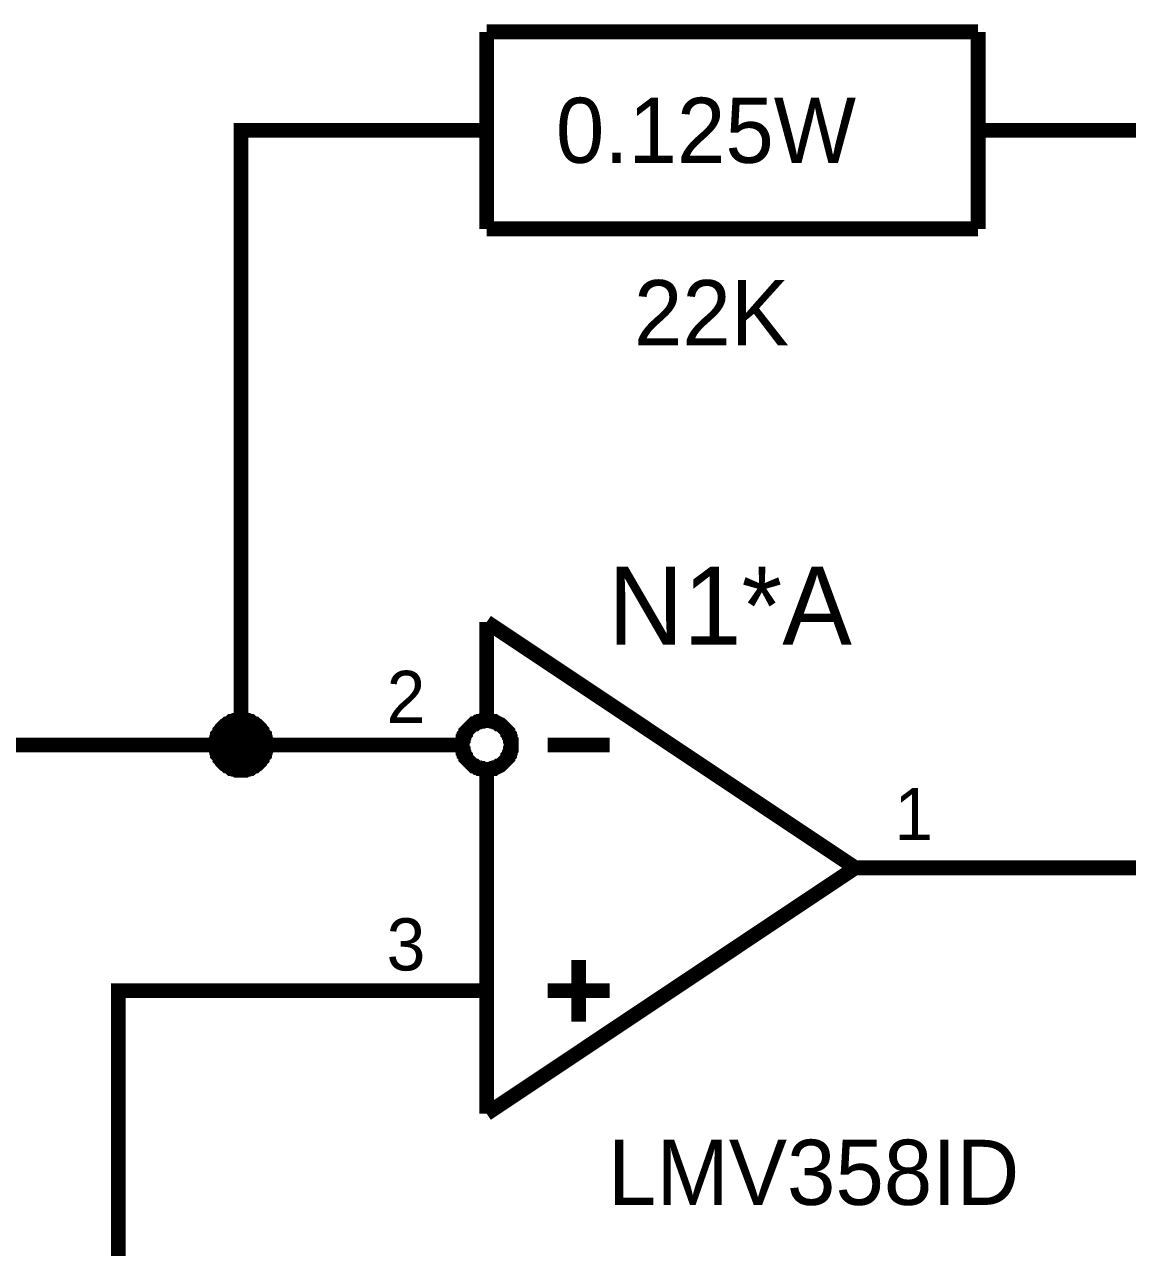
# Model space of a CAD drawing. Header units: millimetres. Extents: x 0 to 420, y 0 to 297.
# Drawn here: x 273.07 to 295.51, y 249.77 to 274.65 of the extents above; entities that cross this region are included whole.
import ezdxf

# ---------------------------------------------------------------- set-up
doc = ezdxf.new("R2010")
doc.units = ezdxf.units.MM
doc.layers.add('Sheet', color=255, linetype='Continuous')

msp = doc.modelspace()

# ---------------------------------------------------------------- linework, layer by layer
at = {"layer": 'Sheet'}
for points, const_width in [([(282.477, 274.496), (282.477, 270.489)], 0.3), ([(282.477, 274.496), (292.474, 274.496)], 0.3), ([(292.474, 274.496), (292.474, 270.489)], 0.3), ([(277.479, 259.991), (277.479, 272.493), (279.978, 272.493)], 0.3), ([(282.477, 272.493), (279.978, 272.493)], 0.3), ([(292.474, 272.493), (294.973, 272.493)], 0.3), ([(294.973, 272.493), (297.472, 272.493), (297.472, 257.491), (292.474, 257.491)], 0.3), ([(282.477, 270.489), (292.474, 270.489)], 0.3), ([(282.477, 262.491), (282.477, 260.62)], 0.3), ([(282.477, 262.491), (289.975, 257.491)], 0.3), ([(276.966, 259.991), (276.966, 260.024), (276.966, 260.041), (276.966, 260.074), (276.982, 260.09), (276.982, 260.123), (276.982, 260.14), (276.999, 260.173), (276.999, 260.19), (277.015, 260.206), (277.032, 260.239), (277.048, 260.256), (277.048, 260.272), (277.065, 260.289), (277.081, 260.322), (277.098, 260.339), (277.115, 260.355), (277.131, 260.372), (277.148, 260.388), (277.181, 260.405), (277.197, 260.421), (277.214, 260.421), (277.23, 260.438), (277.264, 260.455), (277.28, 260.471), (277.297, 260.471), (277.33, 260.488), (277.346, 260.488), (277.379, 260.488), (277.396, 260.504), (277.429, 260.504), (277.446, 260.504), (277.479, 260.504)], 0.3), ([(276.966, 259.991), (276.966, 260.024), (276.966, 260.041), (276.966, 260.074), (276.982, 260.09), (276.982, 260.123), (276.982, 260.14), (276.999, 260.173), (276.999, 260.19), (277.015, 260.206), (277.032, 260.239), (277.048, 260.256), (277.048, 260.272), (277.065, 260.289), (277.081, 260.322), (277.098, 260.339), (277.115, 260.355), (277.131, 260.372), (277.148, 260.388), (277.181, 260.405), (277.197, 260.421), (277.214, 260.421), (277.23, 260.438), (277.264, 260.455), (277.28, 260.471), (277.297, 260.471), (277.33, 260.488), (277.346, 260.488), (277.379, 260.488), (277.396, 260.504), (277.429, 260.504), (277.446, 260.504), (277.479, 260.504)], 0.3), ([(276.966, 259.991), (276.966, 260.024), (276.966, 260.041), (276.966, 260.074), (276.982, 260.09), (276.982, 260.123), (276.982, 260.14), (276.999, 260.173), (276.999, 260.19), (277.015, 260.206), (277.032, 260.239), (277.048, 260.256), (277.048, 260.272), (277.065, 260.289), (277.081, 260.322), (277.098, 260.339), (277.115, 260.355), (277.131, 260.372), (277.148, 260.388), (277.181, 260.405), (277.197, 260.421), (277.214, 260.421), (277.23, 260.438), (277.264, 260.455), (277.28, 260.471), (277.297, 260.471), (277.33, 260.488), (277.346, 260.488), (277.379, 260.488), (277.396, 260.504), (277.429, 260.504), (277.446, 260.504), (277.479, 260.504)], 0.3), ([(276.966, 259.991), (276.966, 260.024), (276.966, 260.041), (276.966, 260.074), (276.982, 260.09), (276.982, 260.123), (276.982, 260.14), (276.999, 260.173), (276.999, 260.19), (277.015, 260.206), (277.032, 260.239), (277.048, 260.256), (277.048, 260.272), (277.065, 260.289), (277.081, 260.322), (277.098, 260.339), (277.115, 260.355), (277.131, 260.372), (277.148, 260.388), (277.181, 260.405), (277.197, 260.421), (277.214, 260.421), (277.23, 260.438), (277.264, 260.455), (277.28, 260.471), (277.297, 260.471), (277.33, 260.488), (277.346, 260.488), (277.379, 260.488), (277.396, 260.504), (277.429, 260.504), (277.446, 260.504), (277.479, 260.504)], 0.3), ([(276.966, 259.991), (276.966, 260.024), (276.966, 260.041), (276.966, 260.074), (276.982, 260.09), (276.982, 260.123), (276.982, 260.14), (276.999, 260.173), (276.999, 260.19), (277.015, 260.206), (277.032, 260.239), (277.048, 260.256), (277.048, 260.272), (277.065, 260.289), (277.081, 260.322), (277.098, 260.339), (277.115, 260.355), (277.131, 260.372), (277.148, 260.388), (277.181, 260.405), (277.197, 260.421), (277.214, 260.421), (277.23, 260.438), (277.264, 260.455), (277.28, 260.471), (277.297, 260.471), (277.33, 260.488), (277.346, 260.488), (277.379, 260.488), (277.396, 260.504), (277.429, 260.504), (277.446, 260.504), (277.479, 260.504)], 0.0991), ([(276.966, 259.991), (276.966, 260.024), (276.966, 260.041), (276.966, 260.074), (276.982, 260.09), (276.982, 260.123), (276.982, 260.14), (276.999, 260.173), (276.999, 260.19), (277.015, 260.206), (277.032, 260.239), (277.048, 260.256), (277.048, 260.272), (277.065, 260.289), (277.081, 260.322), (277.098, 260.339), (277.115, 260.355), (277.131, 260.372), (277.148, 260.388), (277.181, 260.405), (277.197, 260.421), (277.214, 260.421), (277.23, 260.438), (277.264, 260.455), (277.28, 260.471), (277.297, 260.471), (277.33, 260.488), (277.346, 260.488), (277.379, 260.488), (277.396, 260.504), (277.429, 260.504), (277.446, 260.504), (277.479, 260.504)], 0.0991), ([(276.966, 259.991), (276.966, 260.024), (276.966, 260.041), (276.966, 260.074), (276.982, 260.09), (276.982, 260.123), (276.982, 260.14), (276.999, 260.173), (276.999, 260.19), (277.015, 260.206), (277.032, 260.239), (277.048, 260.256), (277.048, 260.272), (277.065, 260.289), (277.081, 260.322), (277.098, 260.339), (277.115, 260.355), (277.131, 260.372), (277.148, 260.388), (277.181, 260.405), (277.197, 260.421), (277.214, 260.421), (277.23, 260.438), (277.264, 260.455), (277.28, 260.471), (277.297, 260.471), (277.33, 260.488), (277.346, 260.488), (277.379, 260.488), (277.396, 260.504), (277.429, 260.504), (277.446, 260.504), (277.479, 260.504)], 0.0991), ([(276.966, 259.991), (276.966, 260.024), (276.966, 260.041), (276.966, 260.074), (276.982, 260.09), (276.982, 260.123), (276.982, 260.14), (276.999, 260.173), (276.999, 260.19), (277.015, 260.206), (277.032, 260.239), (277.048, 260.256), (277.048, 260.272), (277.065, 260.289), (277.081, 260.322), (277.098, 260.339), (277.115, 260.355), (277.131, 260.372), (277.148, 260.388), (277.181, 260.405), (277.197, 260.421), (277.214, 260.421), (277.23, 260.438), (277.264, 260.455), (277.28, 260.471), (277.297, 260.471), (277.33, 260.488), (277.346, 260.488), (277.379, 260.488), (277.396, 260.504), (277.429, 260.504), (277.446, 260.504), (277.479, 260.504)], 0.0991), ([(277.479, 260.504), (277.479, 260.504)], 0.3), ([(277.479, 260.504), (277.512, 260.504), (277.528, 260.504), (277.561, 260.504), (277.578, 260.488), (277.611, 260.488), (277.628, 260.488), (277.661, 260.471), (277.677, 260.471), (277.694, 260.455), (277.727, 260.438), (277.744, 260.421), (277.76, 260.421), (277.777, 260.405), (277.81, 260.388), (277.826, 260.372), (277.843, 260.355), (277.859, 260.339), (277.876, 260.322), (277.892, 260.289), (277.909, 260.272), (277.909, 260.256), (277.926, 260.239), (277.942, 260.206), (277.959, 260.19), (277.959, 260.173), (277.975, 260.14), (277.975, 260.123), (277.975, 260.09), (277.992, 260.074), (277.992, 260.041), (277.992, 260.024), (277.992, 259.991)], 0.3), ([(277.479, 260.504), (277.479, 260.504)], 0.3), ([(277.479, 260.504), (277.512, 260.504), (277.528, 260.504), (277.561, 260.504), (277.578, 260.488), (277.611, 260.488), (277.628, 260.488), (277.661, 260.471), (277.677, 260.471), (277.694, 260.455), (277.727, 260.438), (277.744, 260.421), (277.76, 260.421), (277.777, 260.405), (277.81, 260.388), (277.826, 260.372), (277.843, 260.355), (277.859, 260.339), (277.876, 260.322), (277.892, 260.289), (277.909, 260.272), (277.909, 260.256), (277.926, 260.239), (277.942, 260.206), (277.959, 260.19), (277.959, 260.173), (277.975, 260.14), (277.975, 260.123), (277.975, 260.09), (277.992, 260.074), (277.992, 260.041), (277.992, 260.024), (277.992, 259.991)], 0.3), ([(277.479, 260.504), (277.479, 260.504)], 0.3), ([(277.479, 260.504), (277.512, 260.504), (277.528, 260.504), (277.561, 260.504), (277.578, 260.488), (277.611, 260.488), (277.628, 260.488), (277.661, 260.471), (277.677, 260.471), (277.694, 260.455), (277.727, 260.438), (277.744, 260.421), (277.76, 260.421), (277.777, 260.405), (277.81, 260.388), (277.826, 260.372), (277.843, 260.355), (277.859, 260.339), (277.876, 260.322), (277.892, 260.289), (277.909, 260.272), (277.909, 260.256), (277.926, 260.239), (277.942, 260.206), (277.959, 260.19), (277.959, 260.173), (277.975, 260.14), (277.975, 260.123), (277.975, 260.09), (277.992, 260.074), (277.992, 260.041), (277.992, 260.024), (277.992, 259.991)], 0.3), ([(277.479, 260.504), (277.479, 260.504)], 0.3), ([(277.479, 260.504), (277.512, 260.504), (277.528, 260.504), (277.561, 260.504), (277.578, 260.488), (277.611, 260.488), (277.628, 260.488), (277.661, 260.471), (277.677, 260.471), (277.694, 260.455), (277.727, 260.438), (277.744, 260.421), (277.76, 260.421), (277.777, 260.405), (277.81, 260.388), (277.826, 260.372), (277.843, 260.355), (277.859, 260.339), (277.876, 260.322), (277.892, 260.289), (277.909, 260.272), (277.909, 260.256), (277.926, 260.239), (277.942, 260.206), (277.959, 260.19), (277.959, 260.173), (277.975, 260.14), (277.975, 260.123), (277.975, 260.09), (277.992, 260.074), (277.992, 260.041), (277.992, 260.024), (277.992, 259.991)], 0.3), ([(277.479, 260.504), (277.479, 260.504)], 0.0991), ([(277.479, 260.504), (277.512, 260.504), (277.528, 260.504), (277.561, 260.504), (277.578, 260.488), (277.611, 260.488), (277.628, 260.488), (277.661, 260.471), (277.677, 260.471), (277.694, 260.455), (277.727, 260.438), (277.744, 260.421), (277.76, 260.421), (277.777, 260.405), (277.81, 260.388), (277.826, 260.372), (277.843, 260.355), (277.859, 260.339), (277.876, 260.322), (277.892, 260.289), (277.909, 260.272), (277.909, 260.256), (277.926, 260.239), (277.942, 260.206), (277.959, 260.19), (277.959, 260.173), (277.975, 260.14), (277.975, 260.123), (277.975, 260.09), (277.992, 260.074), (277.992, 260.041), (277.992, 260.024), (277.992, 259.991)], 0.0991), ([(277.479, 260.504), (277.479, 260.504)], 0.0991), ([(277.479, 260.504), (277.512, 260.504), (277.528, 260.504), (277.561, 260.504), (277.578, 260.488), (277.611, 260.488), (277.628, 260.488), (277.661, 260.471), (277.677, 260.471), (277.694, 260.455), (277.727, 260.438), (277.744, 260.421), (277.76, 260.421), (277.777, 260.405), (277.81, 260.388), (277.826, 260.372), (277.843, 260.355), (277.859, 260.339), (277.876, 260.322), (277.892, 260.289), (277.909, 260.272), (277.909, 260.256), (277.926, 260.239), (277.942, 260.206), (277.959, 260.19), (277.959, 260.173), (277.975, 260.14), (277.975, 260.123), (277.975, 260.09), (277.992, 260.074), (277.992, 260.041), (277.992, 260.024), (277.992, 259.991)], 0.0991), ([(277.479, 260.504), (277.479, 260.504)], 0.0991), ([(277.479, 260.504), (277.512, 260.504), (277.528, 260.504), (277.561, 260.504), (277.578, 260.488), (277.611, 260.488), (277.628, 260.488), (277.661, 260.471), (277.677, 260.471), (277.694, 260.455), (277.727, 260.438), (277.744, 260.421), (277.76, 260.421), (277.777, 260.405), (277.81, 260.388), (277.826, 260.372), (277.843, 260.355), (277.859, 260.339), (277.876, 260.322), (277.892, 260.289), (277.909, 260.272), (277.909, 260.256), (277.926, 260.239), (277.942, 260.206), (277.959, 260.19), (277.959, 260.173), (277.975, 260.14), (277.975, 260.123), (277.975, 260.09), (277.992, 260.074), (277.992, 260.041), (277.992, 260.024), (277.992, 259.991)], 0.0991), ([(277.479, 260.504), (277.479, 260.504)], 0.0991), ([(277.479, 260.504), (277.512, 260.504), (277.528, 260.504), (277.561, 260.504), (277.578, 260.488), (277.611, 260.488), (277.628, 260.488), (277.661, 260.471), (277.677, 260.471), (277.694, 260.455), (277.727, 260.438), (277.744, 260.421), (277.76, 260.421), (277.777, 260.405), (277.81, 260.388), (277.826, 260.372), (277.843, 260.355), (277.859, 260.339), (277.876, 260.322), (277.892, 260.289), (277.909, 260.272), (277.909, 260.256), (277.926, 260.239), (277.942, 260.206), (277.959, 260.19), (277.959, 260.173), (277.975, 260.14), (277.975, 260.123), (277.975, 260.09), (277.992, 260.074), (277.992, 260.041), (277.992, 260.024), (277.992, 259.991)], 0.0991), ([(281.981, 259.991), (281.981, 260.024), (281.981, 260.041), (281.981, 260.074), (281.997, 260.09), (281.997, 260.123), (281.997, 260.14), (282.014, 260.157), (282.014, 260.19), (282.03, 260.206), (282.047, 260.223), (282.047, 260.256), (282.063, 260.272), (282.08, 260.289), (282.096, 260.306), (282.113, 260.322), (282.13, 260.339), (282.146, 260.355), (282.163, 260.372), (282.179, 260.388), (282.196, 260.405), (282.212, 260.421), (282.245, 260.421), (282.262, 260.438), (282.279, 260.455), (282.312, 260.455), (282.328, 260.471), (282.345, 260.471), (282.378, 260.471), (282.394, 260.488), (282.427, 260.488), (282.444, 260.488), (282.477, 260.488)], 0.3), ([(282.477, 260.488), (282.444, 260.488), (282.427, 260.488), (282.394, 260.488), (282.378, 260.471), (282.345, 260.471), (282.328, 260.471), (282.312, 260.455), (282.279, 260.455), (282.262, 260.438), (282.245, 260.421), (282.212, 260.421), (282.196, 260.405), (282.179, 260.388), (282.163, 260.372), (282.146, 260.355), (282.13, 260.339), (282.113, 260.322), (282.096, 260.306), (282.08, 260.289), (282.063, 260.272), (282.047, 260.256), (282.047, 260.223), (282.03, 260.206), (282.014, 260.19), (282.014, 260.157), (281.997, 260.14), (281.997, 260.123), (281.997, 260.09), (281.981, 260.074), (281.981, 260.041), (281.981, 260.024), (281.981, 259.991)], 0.3), ([(282.477, 260.488), (282.494, 260.488), (282.527, 260.488), (282.543, 260.488), (282.576, 260.471), (282.593, 260.471), (282.626, 260.471), (282.643, 260.455), (282.659, 260.455), (282.692, 260.438), (282.709, 260.421), (282.725, 260.421), (282.759, 260.405), (282.775, 260.388), (282.792, 260.372), (282.808, 260.355), (282.825, 260.339), (282.841, 260.322), (282.858, 260.306), (282.874, 260.289), (282.891, 260.272), (282.907, 260.256), (282.907, 260.223), (282.924, 260.206), (282.941, 260.19), (282.941, 260.157), (282.957, 260.14), (282.957, 260.123), (282.957, 260.09), (282.974, 260.074), (282.974, 260.041), (282.974, 260.024), (282.974, 259.991)], 0.3), ([(282.974, 259.991), (282.974, 260.024), (282.974, 260.041), (282.974, 260.074), (282.957, 260.09), (282.957, 260.123), (282.957, 260.14), (282.941, 260.157), (282.941, 260.19), (282.924, 260.206), (282.907, 260.223), (282.907, 260.256), (282.891, 260.272), (282.874, 260.289), (282.858, 260.306), (282.841, 260.322), (282.825, 260.339), (282.808, 260.355), (282.792, 260.372), (282.775, 260.388), (282.759, 260.405), (282.725, 260.421), (282.709, 260.421), (282.692, 260.438), (282.659, 260.455), (282.643, 260.455), (282.626, 260.471), (282.593, 260.471), (282.576, 260.471), (282.543, 260.488), (282.527, 260.488), (282.494, 260.488), (282.477, 260.488)], 0.3), ([(259.984, 259.991), (277.479, 259.991), (279.978, 259.991)], 0.3), ([(277.479, 259.478), (277.446, 259.478), (277.429, 259.478), (277.396, 259.478), (277.379, 259.494), (277.346, 259.494), (277.33, 259.494), (277.297, 259.511), (277.28, 259.511), (277.264, 259.527), (277.23, 259.544), (277.214, 259.56), (277.197, 259.56), (277.181, 259.577), (277.148, 259.593), (277.131, 259.61), (277.115, 259.627), (277.098, 259.643), (277.081, 259.66), (277.065, 259.693), (277.048, 259.709), (277.048, 259.726), (277.032, 259.743), (277.015, 259.776), (276.999, 259.792), (276.999, 259.809), (276.982, 259.842), (276.982, 259.858), (276.982, 259.892), (276.966, 259.908), (276.966, 259.941), (276.966, 259.958), (276.966, 259.991)], 0.3), ([(276.966, 259.991), (276.966, 259.991)], 0.3), ([(277.479, 259.478), (277.446, 259.478), (277.429, 259.478), (277.396, 259.478), (277.379, 259.494), (277.346, 259.494), (277.33, 259.494), (277.297, 259.511), (277.28, 259.511), (277.264, 259.527), (277.23, 259.544), (277.214, 259.56), (277.197, 259.56), (277.181, 259.577), (277.148, 259.593), (277.131, 259.61), (277.115, 259.627), (277.098, 259.643), (277.081, 259.66), (277.065, 259.693), (277.048, 259.709), (277.048, 259.726), (277.032, 259.743), (277.015, 259.776), (276.999, 259.792), (276.999, 259.809), (276.982, 259.842), (276.982, 259.858), (276.982, 259.892), (276.966, 259.908), (276.966, 259.941), (276.966, 259.958), (276.966, 259.991)], 0.3), ([(276.966, 259.991), (276.966, 259.991)], 0.3), ([(277.479, 259.478), (277.446, 259.478), (277.429, 259.478), (277.396, 259.478), (277.379, 259.494), (277.346, 259.494), (277.33, 259.494), (277.297, 259.511), (277.28, 259.511), (277.264, 259.527), (277.23, 259.544), (277.214, 259.56), (277.197, 259.56), (277.181, 259.577), (277.148, 259.593), (277.131, 259.61), (277.115, 259.627), (277.098, 259.643), (277.081, 259.66), (277.065, 259.693), (277.048, 259.709), (277.048, 259.726), (277.032, 259.743), (277.015, 259.776), (276.999, 259.792), (276.999, 259.809), (276.982, 259.842), (276.982, 259.858), (276.982, 259.892), (276.966, 259.908), (276.966, 259.941), (276.966, 259.958), (276.966, 259.991)], 0.3), ([(276.966, 259.991), (276.966, 259.991)], 0.3), ([(277.479, 259.478), (277.446, 259.478), (277.429, 259.478), (277.396, 259.478), (277.379, 259.494), (277.346, 259.494), (277.33, 259.494), (277.297, 259.511), (277.28, 259.511), (277.264, 259.527), (277.23, 259.544), (277.214, 259.56), (277.197, 259.56), (277.181, 259.577), (277.148, 259.593), (277.131, 259.61), (277.115, 259.627), (277.098, 259.643), (277.081, 259.66), (277.065, 259.693), (277.048, 259.709), (277.048, 259.726), (277.032, 259.743), (277.015, 259.776), (276.999, 259.792), (276.999, 259.809), (276.982, 259.842), (276.982, 259.858), (276.982, 259.892), (276.966, 259.908), (276.966, 259.941), (276.966, 259.958), (276.966, 259.991)], 0.3), ([(276.966, 259.991), (276.966, 259.991)], 0.3), ([(277.479, 259.478), (277.446, 259.478), (277.429, 259.478), (277.396, 259.478), (277.379, 259.494), (277.346, 259.494), (277.33, 259.494), (277.297, 259.511), (277.28, 259.511), (277.264, 259.527), (277.23, 259.544), (277.214, 259.56), (277.197, 259.56), (277.181, 259.577), (277.148, 259.593), (277.131, 259.61), (277.115, 259.627), (277.098, 259.643), (277.081, 259.66), (277.065, 259.693), (277.048, 259.709), (277.048, 259.726), (277.032, 259.743), (277.015, 259.776), (276.999, 259.792), (276.999, 259.809), (276.982, 259.842), (276.982, 259.858), (276.982, 259.892), (276.966, 259.908), (276.966, 259.941), (276.966, 259.958), (276.966, 259.991)], 0.0991), ([(276.966, 259.991), (276.966, 259.991)], 0.0991), ([(277.479, 259.478), (277.446, 259.478), (277.429, 259.478), (277.396, 259.478), (277.379, 259.494), (277.346, 259.494), (277.33, 259.494), (277.297, 259.511), (277.28, 259.511), (277.264, 259.527), (277.23, 259.544), (277.214, 259.56), (277.197, 259.56), (277.181, 259.577), (277.148, 259.593), (277.131, 259.61), (277.115, 259.627), (277.098, 259.643), (277.081, 259.66), (277.065, 259.693), (277.048, 259.709), (277.048, 259.726), (277.032, 259.743), (277.015, 259.776), (276.999, 259.792), (276.999, 259.809), (276.982, 259.842), (276.982, 259.858), (276.982, 259.892), (276.966, 259.908), (276.966, 259.941), (276.966, 259.958), (276.966, 259.991)], 0.0991), ([(276.966, 259.991), (276.966, 259.991)], 0.0991), ([(277.479, 259.478), (277.446, 259.478), (277.429, 259.478), (277.396, 259.478), (277.379, 259.494), (277.346, 259.494), (277.33, 259.494), (277.297, 259.511), (277.28, 259.511), (277.264, 259.527), (277.23, 259.544), (277.214, 259.56), (277.197, 259.56), (277.181, 259.577), (277.148, 259.593), (277.131, 259.61), (277.115, 259.627), (277.098, 259.643), (277.081, 259.66), (277.065, 259.693), (277.048, 259.709), (277.048, 259.726), (277.032, 259.743), (277.015, 259.776), (276.999, 259.792), (276.999, 259.809), (276.982, 259.842), (276.982, 259.858), (276.982, 259.892), (276.966, 259.908), (276.966, 259.941), (276.966, 259.958), (276.966, 259.991)], 0.0991), ([(276.966, 259.991), (276.966, 259.991)], 0.0991), ([(277.479, 259.478), (277.446, 259.478), (277.429, 259.478), (277.396, 259.478), (277.379, 259.494), (277.346, 259.494), (277.33, 259.494), (277.297, 259.511), (277.28, 259.511), (277.264, 259.527), (277.23, 259.544), (277.214, 259.56), (277.197, 259.56), (277.181, 259.577), (277.148, 259.593), (277.131, 259.61), (277.115, 259.627), (277.098, 259.643), (277.081, 259.66), (277.065, 259.693), (277.048, 259.709), (277.048, 259.726), (277.032, 259.743), (277.015, 259.776), (276.999, 259.792), (276.999, 259.809), (276.982, 259.842), (276.982, 259.858), (276.982, 259.892), (276.966, 259.908), (276.966, 259.941), (276.966, 259.958), (276.966, 259.991)], 0.0991), ([(276.966, 259.991), (276.966, 259.991)], 0.0991), ([(277.992, 259.991), (277.992, 259.958), (277.992, 259.941), (277.992, 259.908), (277.975, 259.892), (277.975, 259.858), (277.975, 259.842), (277.959, 259.809), (277.959, 259.792), (277.942, 259.776), (277.926, 259.743), (277.909, 259.726), (277.909, 259.709), (277.892, 259.693), (277.876, 259.66), (277.859, 259.643), (277.843, 259.627), (277.826, 259.61), (277.81, 259.593), (277.777, 259.577), (277.76, 259.56), (277.744, 259.56), (277.727, 259.544), (277.694, 259.527), (277.677, 259.511), (277.661, 259.511), (277.628, 259.494), (277.611, 259.494), (277.578, 259.494), (277.561, 259.478), (277.528, 259.478), (277.512, 259.478), (277.479, 259.478)], 0.3), ([(277.992, 259.991), (277.992, 259.958), (277.992, 259.941), (277.992, 259.908), (277.975, 259.892), (277.975, 259.858), (277.975, 259.842), (277.959, 259.809), (277.959, 259.792), (277.942, 259.776), (277.926, 259.743), (277.909, 259.726), (277.909, 259.709), (277.892, 259.693), (277.876, 259.66), (277.859, 259.643), (277.843, 259.627), (277.826, 259.61), (277.81, 259.593), (277.777, 259.577), (277.76, 259.56), (277.744, 259.56), (277.727, 259.544), (277.694, 259.527), (277.677, 259.511), (277.661, 259.511), (277.628, 259.494), (277.611, 259.494), (277.578, 259.494), (277.561, 259.478), (277.528, 259.478), (277.512, 259.478), (277.479, 259.478)], 0.3), ([(277.992, 259.991), (277.992, 259.958), (277.992, 259.941), (277.992, 259.908), (277.975, 259.892), (277.975, 259.858), (277.975, 259.842), (277.959, 259.809), (277.959, 259.792), (277.942, 259.776), (277.926, 259.743), (277.909, 259.726), (277.909, 259.709), (277.892, 259.693), (277.876, 259.66), (277.859, 259.643), (277.843, 259.627), (277.826, 259.61), (277.81, 259.593), (277.777, 259.577), (277.76, 259.56), (277.744, 259.56), (277.727, 259.544), (277.694, 259.527), (277.677, 259.511), (277.661, 259.511), (277.628, 259.494), (277.611, 259.494), (277.578, 259.494), (277.561, 259.478), (277.528, 259.478), (277.512, 259.478), (277.479, 259.478)], 0.3), ([(277.992, 259.991), (277.992, 259.958), (277.992, 259.941), (277.992, 259.908), (277.975, 259.892), (277.975, 259.858), (277.975, 259.842), (277.959, 259.809), (277.959, 259.792), (277.942, 259.776), (277.926, 259.743), (277.909, 259.726), (277.909, 259.709), (277.892, 259.693), (277.876, 259.66), (277.859, 259.643), (277.843, 259.627), (277.826, 259.61), (277.81, 259.593), (277.777, 259.577), (277.76, 259.56), (277.744, 259.56), (277.727, 259.544), (277.694, 259.527), (277.677, 259.511), (277.661, 259.511), (277.628, 259.494), (277.611, 259.494), (277.578, 259.494), (277.561, 259.478), (277.528, 259.478), (277.512, 259.478), (277.479, 259.478)], 0.3), ([(277.992, 259.991), (277.992, 259.958), (277.992, 259.941), (277.992, 259.908), (277.975, 259.892), (277.975, 259.858), (277.975, 259.842), (277.959, 259.809), (277.959, 259.792), (277.942, 259.776), (277.926, 259.743), (277.909, 259.726), (277.909, 259.709), (277.892, 259.693), (277.876, 259.66), (277.859, 259.643), (277.843, 259.627), (277.826, 259.61), (277.81, 259.593), (277.777, 259.577), (277.76, 259.56), (277.744, 259.56), (277.727, 259.544), (277.694, 259.527), (277.677, 259.511), (277.661, 259.511), (277.628, 259.494), (277.611, 259.494), (277.578, 259.494), (277.561, 259.478), (277.528, 259.478), (277.512, 259.478), (277.479, 259.478)], 0.0991), ([(277.992, 259.991), (277.992, 259.958), (277.992, 259.941), (277.992, 259.908), (277.975, 259.892), (277.975, 259.858), (277.975, 259.842), (277.959, 259.809), (277.959, 259.792), (277.942, 259.776), (277.926, 259.743), (277.909, 259.726), (277.909, 259.709), (277.892, 259.693), (277.876, 259.66), (277.859, 259.643), (277.843, 259.627), (277.826, 259.61), (277.81, 259.593), (277.777, 259.577), (277.76, 259.56), (277.744, 259.56), (277.727, 259.544), (277.694, 259.527), (277.677, 259.511), (277.661, 259.511), (277.628, 259.494), (277.611, 259.494), (277.578, 259.494), (277.561, 259.478), (277.528, 259.478), (277.512, 259.478), (277.479, 259.478)], 0.0991), ([(277.992, 259.991), (277.992, 259.958), (277.992, 259.941), (277.992, 259.908), (277.975, 259.892), (277.975, 259.858), (277.975, 259.842), (277.959, 259.809), (277.959, 259.792), (277.942, 259.776), (277.926, 259.743), (277.909, 259.726), (277.909, 259.709), (277.892, 259.693), (277.876, 259.66), (277.859, 259.643), (277.843, 259.627), (277.826, 259.61), (277.81, 259.593), (277.777, 259.577), (277.76, 259.56), (277.744, 259.56), (277.727, 259.544), (277.694, 259.527), (277.677, 259.511), (277.661, 259.511), (277.628, 259.494), (277.611, 259.494), (277.578, 259.494), (277.561, 259.478), (277.528, 259.478), (277.512, 259.478), (277.479, 259.478)], 0.0991), ([(277.992, 259.991), (277.992, 259.958), (277.992, 259.941), (277.992, 259.908), (277.975, 259.892), (277.975, 259.858), (277.975, 259.842), (277.959, 259.809), (277.959, 259.792), (277.942, 259.776), (277.926, 259.743), (277.909, 259.726), (277.909, 259.709), (277.892, 259.693), (277.876, 259.66), (277.859, 259.643), (277.843, 259.627), (277.826, 259.61), (277.81, 259.593), (277.777, 259.577), (277.76, 259.56), (277.744, 259.56), (277.727, 259.544), (277.694, 259.527), (277.677, 259.511), (277.661, 259.511), (277.628, 259.494), (277.611, 259.494), (277.578, 259.494), (277.561, 259.478), (277.528, 259.478), (277.512, 259.478), (277.479, 259.478)], 0.0991), ([(277.992, 259.991), (277.992, 259.991), (277.992, 259.991), (277.992, 259.991), (277.992, 259.991), (277.992, 259.991), (277.992, 259.991), (277.992, 259.991), (277.992, 259.991), (277.992, 259.991), (277.992, 259.991), (277.992, 259.991), (277.992, 259.991), (277.992, 259.991), (277.992, 259.991), (277.992, 259.991), (277.992, 259.991), (277.992, 259.991), (277.992, 259.991), (277.992, 259.991), (277.992, 259.991), (277.992, 259.991), (277.992, 259.991), (277.992, 259.991), (277.992, 259.991), (277.992, 259.991), (277.992, 259.991), (277.992, 259.991), (277.992, 259.991), (277.992, 259.991), (277.992, 259.991), (277.992, 259.991), (277.992, 259.991)], 0.3), ([(277.992, 259.991), (277.992, 259.991)], 0.3), ([(277.992, 259.991), (277.992, 259.991), (277.992, 259.991), (277.992, 259.991), (277.992, 259.991), (277.992, 259.991), (277.992, 259.991), (277.992, 259.991), (277.992, 259.991), (277.992, 259.991), (277.992, 259.991), (277.992, 259.991), (277.992, 259.991), (277.992, 259.991), (277.992, 259.991), (277.992, 259.991), (277.992, 259.991), (277.992, 259.991), (277.992, 259.991), (277.992, 259.991), (277.992, 259.991), (277.992, 259.991), (277.992, 259.991), (277.992, 259.991), (277.992, 259.991), (277.992, 259.991), (277.992, 259.991), (277.992, 259.991), (277.992, 259.991), (277.992, 259.991), (277.992, 259.991), (277.992, 259.991), (277.992, 259.991)], 0.3), ([(277.992, 259.991), (277.992, 259.991)], 0.3), ([(277.992, 259.991), (277.992, 259.991), (277.992, 259.991), (277.992, 259.991), (277.992, 259.991), (277.992, 259.991), (277.992, 259.991), (277.992, 259.991), (277.992, 259.991), (277.992, 259.991), (277.992, 259.991), (277.992, 259.991), (277.992, 259.991), (277.992, 259.991), (277.992, 259.991), (277.992, 259.991), (277.992, 259.991), (277.992, 259.991), (277.992, 259.991), (277.992, 259.991), (277.992, 259.991), (277.992, 259.991), (277.992, 259.991), (277.992, 259.991), (277.992, 259.991), (277.992, 259.991), (277.992, 259.991), (277.992, 259.991), (277.992, 259.991), (277.992, 259.991), (277.992, 259.991), (277.992, 259.991), (277.992, 259.991)], 0.3), ([(277.992, 259.991), (277.992, 259.991)], 0.3), ([(277.992, 259.991), (277.992, 259.991), (277.992, 259.991), (277.992, 259.991), (277.992, 259.991), (277.992, 259.991), (277.992, 259.991), (277.992, 259.991), (277.992, 259.991), (277.992, 259.991), (277.992, 259.991), (277.992, 259.991), (277.992, 259.991), (277.992, 259.991), (277.992, 259.991), (277.992, 259.991), (277.992, 259.991), (277.992, 259.991), (277.992, 259.991), (277.992, 259.991), (277.992, 259.991), (277.992, 259.991), (277.992, 259.991), (277.992, 259.991), (277.992, 259.991), (277.992, 259.991), (277.992, 259.991), (277.992, 259.991), (277.992, 259.991), (277.992, 259.991), (277.992, 259.991), (277.992, 259.991), (277.992, 259.991)], 0.3), ([(277.992, 259.991), (277.992, 259.991)], 0.3), ([(277.992, 259.991), (277.992, 259.991), (277.992, 259.991), (277.992, 259.991), (277.992, 259.991), (277.992, 259.991), (277.992, 259.991), (277.992, 259.991), (277.992, 259.991), (277.992, 259.991), (277.992, 259.991), (277.992, 259.991), (277.992, 259.991), (277.992, 259.991), (277.992, 259.991), (277.992, 259.991), (277.992, 259.991), (277.992, 259.991), (277.992, 259.991), (277.992, 259.991), (277.992, 259.991), (277.992, 259.991), (277.992, 259.991), (277.992, 259.991), (277.992, 259.991), (277.992, 259.991), (277.992, 259.991), (277.992, 259.991), (277.992, 259.991), (277.992, 259.991), (277.992, 259.991), (277.992, 259.991), (277.992, 259.991)], 0.0991), ([(277.992, 259.991), (277.992, 259.991)], 0.0991), ([(277.992, 259.991), (277.992, 259.991), (277.992, 259.991), (277.992, 259.991), (277.992, 259.991), (277.992, 259.991), (277.992, 259.991), (277.992, 259.991), (277.992, 259.991), (277.992, 259.991), (277.992, 259.991), (277.992, 259.991), (277.992, 259.991), (277.992, 259.991), (277.992, 259.991), (277.992, 259.991), (277.992, 259.991), (277.992, 259.991), (277.992, 259.991), (277.992, 259.991), (277.992, 259.991), (277.992, 259.991), (277.992, 259.991), (277.992, 259.991), (277.992, 259.991), (277.992, 259.991), (277.992, 259.991), (277.992, 259.991), (277.992, 259.991), (277.992, 259.991), (277.992, 259.991), (277.992, 259.991), (277.992, 259.991)], 0.0991), ([(277.992, 259.991), (277.992, 259.991)], 0.0991), ([(277.992, 259.991), (277.992, 259.991), (277.992, 259.991), (277.992, 259.991), (277.992, 259.991), (277.992, 259.991), (277.992, 259.991), (277.992, 259.991), (277.992, 259.991), (277.992, 259.991), (277.992, 259.991), (277.992, 259.991), (277.992, 259.991), (277.992, 259.991), (277.992, 259.991), (277.992, 259.991), (277.992, 259.991), (277.992, 259.991), (277.992, 259.991), (277.992, 259.991), (277.992, 259.991), (277.992, 259.991), (277.992, 259.991), (277.992, 259.991), (277.992, 259.991), (277.992, 259.991), (277.992, 259.991), (277.992, 259.991), (277.992, 259.991), (277.992, 259.991), (277.992, 259.991), (277.992, 259.991), (277.992, 259.991)], 0.0991), ([(277.992, 259.991), (277.992, 259.991)], 0.0991), ([(277.992, 259.991), (277.992, 259.991), (277.992, 259.991), (277.992, 259.991), (277.992, 259.991), (277.992, 259.991), (277.992, 259.991), (277.992, 259.991), (277.992, 259.991), (277.992, 259.991), (277.992, 259.991), (277.992, 259.991), (277.992, 259.991), (277.992, 259.991), (277.992, 259.991), (277.992, 259.991), (277.992, 259.991), (277.992, 259.991), (277.992, 259.991), (277.992, 259.991), (277.992, 259.991), (277.992, 259.991), (277.992, 259.991), (277.992, 259.991), (277.992, 259.991), (277.992, 259.991), (277.992, 259.991), (277.992, 259.991), (277.992, 259.991), (277.992, 259.991), (277.992, 259.991), (277.992, 259.991), (277.992, 259.991)], 0.0991), ([(277.992, 259.991), (277.992, 259.991)], 0.0991), ([(281.981, 259.991), (279.978, 259.991)], 0.3), ([(282.477, 259.494), (282.444, 259.494), (282.427, 259.494), (282.394, 259.494), (282.378, 259.511), (282.345, 259.511), (282.328, 259.511), (282.312, 259.527), (282.279, 259.527), (282.262, 259.544), (282.245, 259.56), (282.212, 259.56), (282.196, 259.577), (282.179, 259.593), (282.163, 259.61), (282.146, 259.627), (282.13, 259.643), (282.113, 259.66), (282.096, 259.676), (282.08, 259.693), (282.063, 259.709), (282.047, 259.726), (282.047, 259.759), (282.03, 259.776), (282.014, 259.792), (282.014, 259.825), (281.997, 259.842), (281.997, 259.858), (281.997, 259.892), (281.981, 259.908), (281.981, 259.941), (281.981, 259.958), (281.981, 259.991)], 0.3), ([(281.981, 259.991), (281.981, 259.991)], 0.3), ([(281.981, 259.991), (281.981, 259.958), (281.981, 259.941), (281.981, 259.908), (281.997, 259.892), (281.997, 259.858), (281.997, 259.842), (282.014, 259.825), (282.014, 259.792), (282.03, 259.776), (282.047, 259.759), (282.047, 259.726), (282.063, 259.709), (282.08, 259.693), (282.096, 259.676), (282.113, 259.66), (282.13, 259.643), (282.146, 259.627), (282.163, 259.61), (282.179, 259.593), (282.196, 259.577), (282.212, 259.56), (282.245, 259.56), (282.262, 259.544), (282.279, 259.527), (282.312, 259.527), (282.328, 259.511), (282.345, 259.511), (282.378, 259.511), (282.394, 259.494), (282.427, 259.494), (282.444, 259.494), (282.477, 259.494)], 0.3), ([(282.974, 259.991), (282.974, 259.958), (282.974, 259.941), (282.974, 259.908), (282.957, 259.892), (282.957, 259.858), (282.957, 259.842), (282.941, 259.825), (282.941, 259.792), (282.924, 259.776), (282.907, 259.759), (282.907, 259.726), (282.891, 259.709), (282.874, 259.693), (282.858, 259.676), (282.841, 259.66), (282.825, 259.643), (282.808, 259.627), (282.792, 259.61), (282.775, 259.593), (282.759, 259.577), (282.725, 259.56), (282.709, 259.56), (282.692, 259.544), (282.659, 259.527), (282.643, 259.527), (282.626, 259.511), (282.593, 259.511), (282.576, 259.511), (282.543, 259.494), (282.527, 259.494), (282.494, 259.494), (282.477, 259.494)], 0.3), ([(282.477, 259.494), (282.494, 259.494), (282.527, 259.494), (282.543, 259.494), (282.576, 259.511), (282.593, 259.511), (282.626, 259.511), (282.643, 259.527), (282.659, 259.527), (282.692, 259.544), (282.709, 259.56), (282.725, 259.56), (282.759, 259.577), (282.775, 259.593), (282.792, 259.61), (282.808, 259.627), (282.825, 259.643), (282.841, 259.66), (282.858, 259.676), (282.874, 259.693), (282.891, 259.709), (282.907, 259.726), (282.907, 259.759), (282.924, 259.776), (282.941, 259.792), (282.941, 259.825), (282.957, 259.842), (282.957, 259.858), (282.957, 259.892), (282.974, 259.908), (282.974, 259.941), (282.974, 259.958), (282.974, 259.991)], 0.3), ([(282.974, 259.991), (282.974, 259.991), (282.974, 259.991), (282.974, 259.991), (282.974, 259.991), (282.974, 259.991), (282.974, 259.991), (282.974, 259.991), (282.974, 259.991), (282.974, 259.991), (282.974, 259.991), (282.974, 259.991), (282.974, 259.991), (282.974, 259.991), (282.974, 259.991), (282.974, 259.991), (282.974, 259.991), (282.974, 259.991), (282.974, 259.991), (282.974, 259.991), (282.974, 259.991), (282.974, 259.991), (282.974, 259.991), (282.974, 259.991), (282.974, 259.991), (282.974, 259.991), (282.974, 259.991), (282.974, 259.991), (282.974, 259.991), (282.974, 259.991), (282.974, 259.991), (282.974, 259.991), (282.974, 259.991)], 0.3), ([(282.974, 259.991), (282.974, 259.991)], 0.3), ([(283.718, 259.991), (284.976, 259.991)], 0.3), ([(282.477, 259.362), (282.477, 252.49)], 0.3), ([(289.975, 257.491), (282.477, 252.49)], 0.3), ([(289.975, 257.491), (292.474, 257.491)], 0.3), ([(284.347, 255.619), (284.347, 254.361)], 0.3), ([(279.978, 254.99), (274.98, 254.99), (274.98, 215)], 0.3), ([(282.477, 254.99), (279.978, 254.99)], 0.3), ([(283.718, 254.99), (284.976, 254.99)], 0.3)]:
    msp.add_lwpolyline(points, dxfattribs=dict(at, const_width=const_width))
at = {"layer": 'Sheet', "const_width": 0.508}
msp.add_lwpolyline([(277.246, 260, 1), (277.754, 260, 1)], format="xyb", close=True, dxfattribs=at)

# ---------------------------------------------------------------- texts
at = {"layer": 'Sheet'}
for s, height, p in [('0.125W', 1.3247, (283.884, 271.831)), ('22K', 1.3247, (285.473, 268.121)), ('N1*A', 1.5897, (284.943, 262.028)), ('2', 1.06, (280.441, 260.438)), ('1', 1.06, (290.769, 258.054)), ('3', 1.06, (280.441, 255.404)), ('LMV358ID', 1.3247, (284.943, 250.635))]:
    msp.add_text(s, height=height, dxfattribs=at).set_placement(p)

doc.saveas('drawing.dxf')
